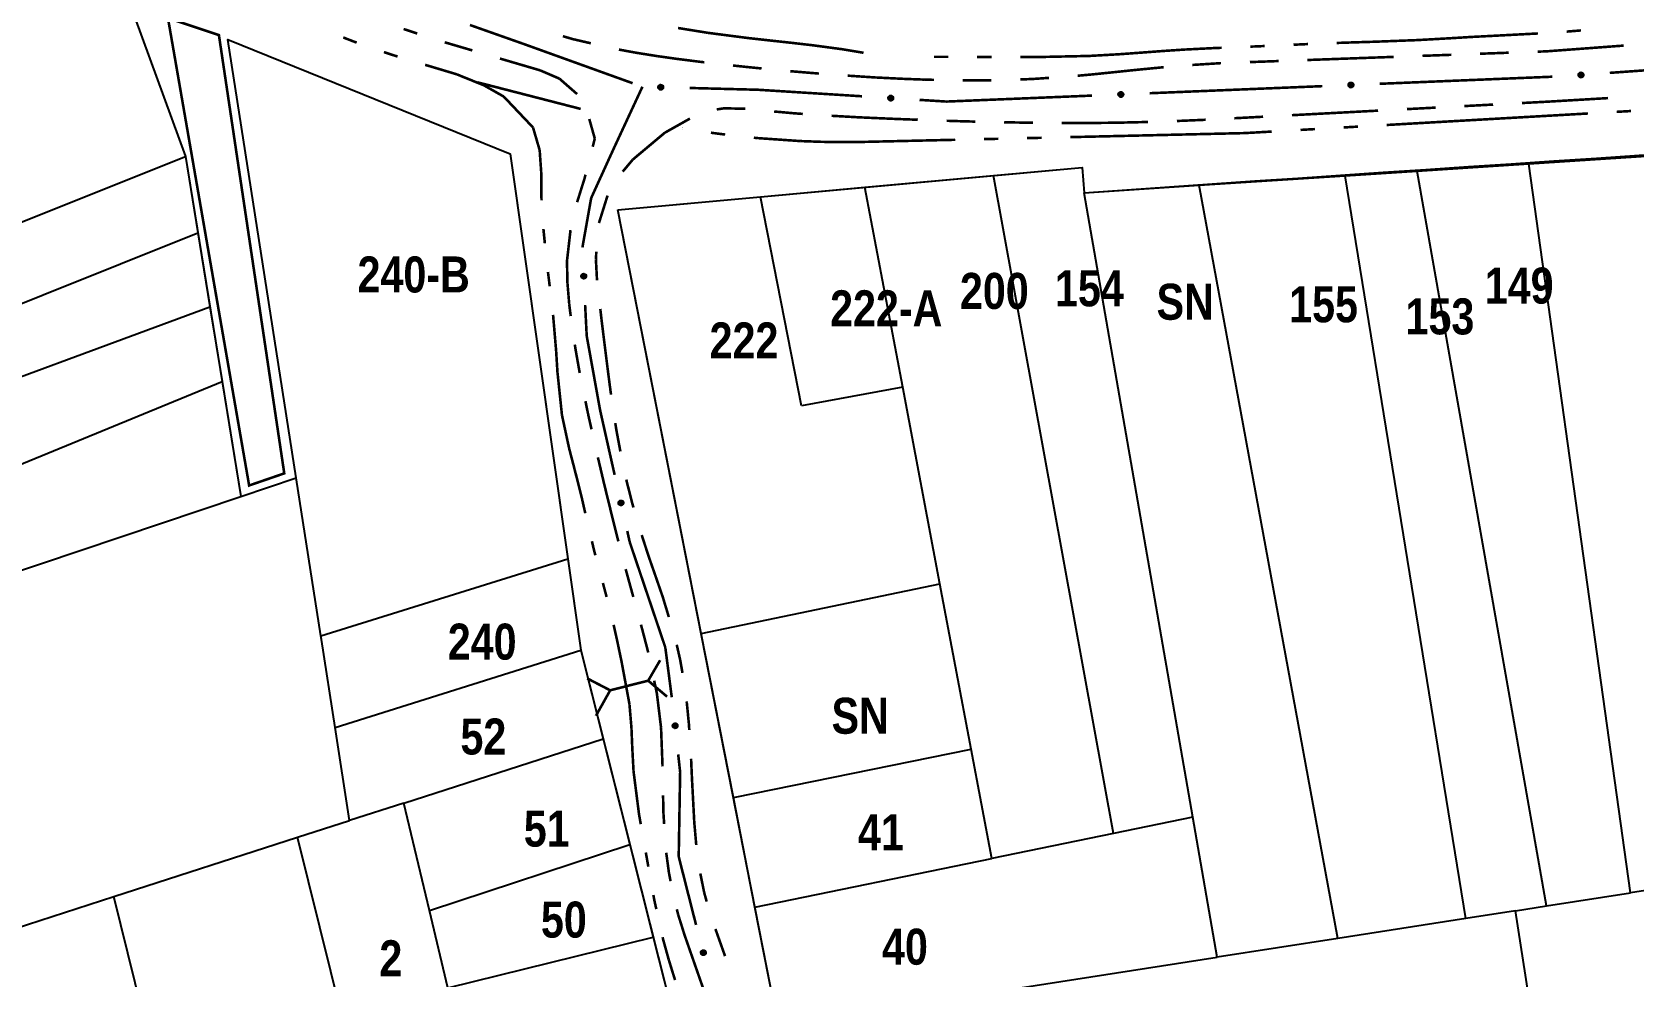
# Model space of a CAD drawing. Extents: x 203591 to 208218, y 4854879 to 4857795.
# Drawn here: x 204731.9 to 204843.2, y 4855623.8 to 4855689.4 of the extents above; entities that cross this region are included whole.
import ezdxf
from ezdxf.enums import TextEntityAlignment as Align

# ---------------------------------------------------------------- set-up
doc = ezdxf.new("R2010")
doc.units = 0
doc.header["$LTSCALE"] = 1.5
doc.header["$MEASUREMENT"] = 0
for name, pattern in [('PHANTOMX2', [5, 2.5, -0.5, 0.5, -0.5, 0.5, -0.5]), ('TRACO_05', [11, 7, -1, 0.5, -1, 0.5, -1]), ('TRACO_25', [8, 3, -1, 1, -1, 1, -1])]:
    doc.linetypes.add(name, pattern=pattern)
for name, color, linetype in [('CD-MALHA-LOTES', 40, 'CONTINUOUS'), ('HD-VALAS-DRENOS', 170, 'CONTINUOUS'), ('RU-QUADRAS', 210, 'CONTINUOUS'), ('SV-EIXO-RUA-N-PAV', 6, 'CONTINUOUS'), ('SV-ESTIVAS', 7, 'CONTINUOUS'), ('SV-RUA-NAO-PAV-S-GUIA-C-GUIA', 7, 'PHANTOMX2'), ('Th_NmrPorta', 7, 'CONTINUOUS')]:
    doc.layers.add(name, color=color, linetype=linetype)
doc.styles.get("Standard").update_dxf_attribs({"font": 'swisscbo.ttf'})

msp = doc.modelspace()

# ---------------------------------------------------------------- linework, layer by layer
at = {"layer": 'CD-MALHA-LOTES', "linetype": 'Continuous', "flags": 128}
for points in [[(204738.62, 4855691.71), (204742.61, 4855680.79)], [(204750.29, 4855658.46), (204745.55, 4855688.92)], [(204745.55, 4855688.92), (204765.16, 4855680.97)], [(204765.16, 4855680.97), (204769.16, 4855652.84)], [(204835.93, 4855680.27), (204851.18, 4855681.27)], [(204698.87, 4855663.29), (204742.61, 4855680.79)], [(204742.61, 4855680.79), (204743.47, 4855675.47)], [(204798.73, 4855679.47), (204804.9, 4855680.03)], [(204804.9, 4855680.03), (204805.04, 4855678.27)], [(204823.17, 4855679.45), (204828.16, 4855679.77)], [(204828.16, 4855679.77), (204835.93, 4855680.27)], [(204837.16, 4855628.72), (204828.16, 4855679.77)], [(204842.98, 4855629.62), (204835.93, 4855680.27)], [(204782.55, 4855677.99), (204789.8, 4855678.65)], [(204789.8, 4855678.65), (204798.73, 4855679.47)], [(204792.43, 4855664.75), (204789.8, 4855678.65)], [(204807.08, 4855633.76), (204798.73, 4855679.47)], [(204805.04, 4855678.27), (204813.02, 4855678.79)], [(204813.02, 4855678.79), (204823.17, 4855679.45)], [(204822.65, 4855626.46), (204813.02, 4855678.79)], [(204831.54, 4855627.84), (204823.17, 4855679.45)], [(204772.64, 4855677.09), (204782.55, 4855677.99)], [(204785.39, 4855663.46), (204782.55, 4855677.99)], [(204812.58, 4855634.89), (204805.04, 4855678.27)], [(204778.43, 4855647.65), (204772.64, 4855677.09)], [(204700.35, 4855658.2), (204743.47, 4855675.47)], [(204743.47, 4855675.47), (204744.3, 4855670.34)], [(204701.43, 4855654.5), (204744.3, 4855670.34)], [(204744.3, 4855670.34), (204745.15, 4855665.15)], [(204703.34, 4855647.97), (204745.15, 4855665.15)], [(204745.15, 4855665.15), (204746.45, 4855657.17)], [(204792.43, 4855664.75), (204785.39, 4855663.46)], [(204795.01, 4855651.1), (204792.43, 4855664.75)], [(204746.45, 4855657.17), (204750.29, 4855658.46)], [(204752.01, 4855647.48), (204750.29, 4855658.46)], [(204704.74, 4855643.15), (204746.45, 4855657.17)], [(204752.01, 4855647.48), (204769.16, 4855652.84)], [(204769.16, 4855652.84), (204770.06, 4855646.48)], [(204778.43, 4855647.65), (204795.01, 4855651.1)], [(204797.18, 4855639.61), (204795.01, 4855651.1)], [(204752.05, 4855647.22), (204752.01, 4855647.48)], [(204780.67, 4855636.25), (204778.43, 4855647.65)], [(204753, 4855641.12), (204752.05, 4855647.22)], [(204753, 4855641.12), (204770.06, 4855646.48)], [(204770.06, 4855646.48), (204771.62, 4855640.34)], [(204754, 4855634.65), (204753, 4855641.12)], [(204757.77, 4855635.87), (204771.62, 4855640.34)], [(204771.62, 4855640.34), (204773.48, 4855632.99)], [(204780.67, 4855636.25), (204797.18, 4855639.61)], [(204798.62, 4855632.02), (204797.18, 4855639.61)], [(204757.77, 4855635.87), (204754, 4855634.65)], [(204759.55, 4855628.41), (204757.77, 4855635.87)], [(204782.17, 4855628.63), (204780.67, 4855636.25)], [(204750.39, 4855633.49), (204754, 4855634.65)], [(204812.58, 4855634.89), (204807.08, 4855633.76)], [(204814.28, 4855625.16), (204812.58, 4855634.89)], [(204737.62, 4855629.37), (204750.39, 4855633.49)], [(204755.01, 4855614.83), (204750.39, 4855633.49)], [(204759.55, 4855628.41), (204773.48, 4855632.99)], [(204773.48, 4855632.99), (204775.1, 4855626.55)], [(204807.08, 4855633.76), (204798.62, 4855632.02)], [(204782.17, 4855628.63), (204798.62, 4855632.02)], [(204857.62, 4855631.9), (204842.98, 4855629.62)], [(204728.18, 4855626.33), (204737.62, 4855629.37)], [(204742.06, 4855611.48), (204737.62, 4855629.37)], [(204783.78, 4855620.42), (204782.17, 4855628.63)], [(204835.01, 4855628.38), (204837.16, 4855628.72)], [(204837.16, 4855628.72), (204842.98, 4855629.62)], [(204760.84, 4855623.03), (204759.55, 4855628.41)], [(204831.54, 4855627.84), (204822.65, 4855626.46)], [(204835.01, 4855628.38), (204831.54, 4855627.84)], [(204836.432646, 4855619.150294), (204835.01, 4855628.38)], [(204760.84, 4855623.03), (204775.1, 4855626.55)], [(204775.1, 4855626.55), (204776.65, 4855620.43)], [(204822.65, 4855626.46), (204814.28, 4855625.16)], [(204783.78, 4855620.42), (204814.28, 4855625.16)]]:
    msp.add_lwpolyline(points, dxfattribs=at)
at = {"layer": 'HD-VALAS-DRENOS', "const_width": 0.18, "flags": 128}
for points in [[(204778.904293, 4855689.374144), (204776.826849, 4855689.709421)], [(204754.2209, 4855688.797427), (204753.56814, 4855689.055431)], [(204754.501429, 4855688.696589), (204754.2209, 4855688.797427)], [(204779.792527, 4855689.258935), (204778.904293, 4855689.374144)], [(204781.717547, 4855689.009246), (204779.792527, 4855689.258935)], [(204781.776043, 4855689.002755), (204781.717547, 4855689.009246)], [(204783.20846, 4855688.843788), (204781.776043, 4855689.002755)], [(204783.763976, 4855688.783395), (204783.20846, 4855688.843788)], [(204784.699845, 4855688.681649), (204783.763976, 4855688.783395)], [(204784.758076, 4855688.674943), (204784.699845, 4855688.681649)], [(204786.19, 4855688.51), (204784.758076, 4855688.674943)], [(204820.441307, 4855688.587652), (204819.578951, 4855688.548352)], [(204820.577941, 4855688.593254), (204820.441307, 4855688.587652)], [(204823.672956, 4855688.70901), (204822.576372, 4855688.672219)], [(204824.575321, 4855688.737004), (204823.672956, 4855688.70901)], [(204825.172338, 4855688.755527), (204824.575321, 4855688.737004)], [(204825.574741, 4855688.770891), (204825.172338, 4855688.755527)], [(204828.17, 4855688.87), (204825.574741, 4855688.770891)], [(204828.572218, 4855688.89253), (204828.17, 4855688.87)], [(204830.384995, 4855688.994079), (204828.572218, 4855688.89253)], [(204830.569034, 4855689.005312), (204830.384995, 4855688.994079)], [(204831.882261, 4855689.085484), (204830.569034, 4855689.005312)], [(204832.565651, 4855689.121297), (204831.882261, 4855689.085484)], [(204834.704267, 4855689.233375), (204832.565651, 4855689.121297)], [(204835.561545, 4855689.278194), (204834.704267, 4855689.233375)], [(204836.560182, 4855689.330406), (204835.561545, 4855689.278194)], [(204839.552405, 4855689.54193), (204838.555751, 4855689.460186)], [(204757.062155, 4855687.815539), (204756.38993, 4855688.038578)], [(204757.341283, 4855687.730689), (204757.062155, 4855687.815539)], [(204786.743617, 4855688.435498), (204786.19, 4855688.51)], [(204788.229575, 4855688.235525), (204786.743617, 4855688.435498)], [(204788.723475, 4855688.153613), (204788.229575, 4855688.235525)], [(204789.71, 4855687.99), (204788.723475, 4855688.153613)], [(204795.602174, 4855687.70562), (204794.602179, 4855687.708872)], [(204798.602164, 4855687.698788), (204797.602165, 4855687.699818)], [(204802.400855, 4855687.70506), (204800.60216, 4855687.699872)], [(204802.602106, 4855687.709413), (204802.400855, 4855687.70506)], [(204805.4, 4855687.77), (204802.602106, 4855687.709413)], [(204805.601126, 4855687.781423), (204805.4, 4855687.77)], [(204807.470958, 4855687.887641), (204805.601126, 4855687.781423)], [(204807.597775, 4855687.896887), (204807.470958, 4855687.887641)], [(204808.967149, 4855687.996746), (204807.597775, 4855687.896887)], [(204809.592375, 4855688.043732), (204808.967149, 4855687.996746)], [(204810.463256, 4855688.109181), (204809.592375, 4855688.043732)], [(204810.589633, 4855688.117692), (204810.463256, 4855688.109181)], [(204811.96, 4855688.21), (204810.589633, 4855688.117692)], [(204812.585732, 4855688.241576), (204811.96, 4855688.21)], [(204813.952249, 4855688.310537), (204812.585732, 4855688.241576)], [(204814.583483, 4855688.335905), (204813.952249, 4855688.310537)], [(204817.444412, 4855688.451077), (204816.581866, 4855688.416328)], [(204817.581024, 4855688.457301), (204817.444412, 4855688.451077)], [(204761.454837, 4855686.492025), (204759.25557, 4855687.151472)], [(204762.107263, 4855686.227551), (204761.454837, 4855686.492025)], [(204763.339072, 4855685.728211), (204762.107263, 4855686.227551)], [(204763.922732, 4855685.397524), (204763.339072, 4855685.728211)], [(204764.712204, 4855684.95023), (204763.922732, 4855685.397524)], [(204764.775915, 4855684.883004), (204764.712204, 4855684.95023)], [(204766.75, 4855682.8), (204764.775915, 4855684.883004)], [(204840.031951, 4855683.772182), (204826.054765, 4855682.973276)], [(204843.027063, 4855683.943376), (204842.028692, 4855683.886311)], [(204766.78657, 4855682.675071), (204766.75, 4855682.8)], [(204767.210927, 4855681.225379), (204766.78657, 4855682.675071)], [(204777.130964, 4855682.73823), (204777.12, 4855682.74)], [(204779.391438, 4855682.397183), (204779.10829, 4855682.438328)], [(204780.099897, 4855682.30939), (204779.391438, 4855682.397183)], [(204782.37384, 4855682.059988), (204782.087634, 4855682.089247)], [(204783.084432, 4855682.010656), (204782.37384, 4855682.059988)], [(204785.310042, 4855681.85614), (204783.084432, 4855682.010656)], [(204796.076225, 4855681.944839), (204790.077827, 4855681.806186)], [(204799.075424, 4855682.014166), (204798.075691, 4855681.991057)], [(204802.074622, 4855682.083492), (204801.074889, 4855682.060383)], [(204816.2, 4855682.41), (204804.074088, 4855682.12971)], [(204817.06943, 4855682.459693), (204816.2, 4855682.41)], [(204818.067801, 4855682.516758), (204817.06943, 4855682.459693)], [(204821.062912, 4855682.687952), (204820.064542, 4855682.630887)], [(204824.058024, 4855682.859146), (204823.059653, 4855682.802081)], [(204767.245265, 4855680.73711), (204767.210927, 4855681.225379)], [(204786.078581, 4855681.828569), (204785.310042, 4855681.85614)], [(204786.809732, 4855681.802336), (204786.078581, 4855681.828569)], [(204787.078089, 4855681.798951), (204786.809732, 4855681.802336)], [(204788.309995, 4855681.783376), (204787.078089, 4855681.798951)], [(204789.077943, 4855681.791882), (204788.309995, 4855681.783376)], [(204789.81, 4855681.8), (204789.077943, 4855681.791882)], [(204790.077827, 4855681.806186), (204789.81, 4855681.8)], [(204767.31824, 4855679.699417), (204767.245265, 4855680.73711)], [(204767.326621, 4855678.739709), (204767.31824, 4855679.699417)], [(204767.333518, 4855677.950002), (204767.326621, 4855678.739709)], [(204767.343237, 4855677.739964), (204767.333518, 4855677.950002)], [(204767.572011, 4855674.749756), (204767.472498, 4855675.744792)], [(204767.910634, 4855671.769133), (204767.787734, 4855672.761552)], [(204768.353783, 4855667.298116), (204768.142647, 4855669.782675)], [(204768.3855, 4855666.792624), (204768.353783, 4855667.298116)], [(204768.447954, 4855665.797262), (204768.3855, 4855666.792624)], [(204768.448233, 4855665.794596), (204768.447954, 4855665.797262)], [(204768.76, 4855662.82), (204768.448233, 4855665.794596)], [(204768.76192, 4855662.811094), (204768.76, 4855662.82)], [(204769.264489, 4855660.479594), (204768.76192, 4855662.811094)], [(204769.420346, 4855659.884724), (204769.264489, 4855660.479594)], [(204769.645392, 4855659.025776), (204769.420346, 4855659.884724)], [(204769.672877, 4855658.917139), (204769.645392, 4855659.025776)], [(204770.123854, 4855657.134634), (204769.672877, 4855658.917139)], [(204770.159309, 4855656.977247), (204770.123854, 4855657.134634)], [(204770.37907, 4855656.001693), (204770.159309, 4855656.977247)], [(204771.020182, 4855653.305677), (204770.840517, 4855654.055681)], [(204771.080403, 4855653.084969), (204771.020182, 4855653.305677)], [(204771.861556, 4855650.188464), (204771.603267, 4855651.154531)], [(204772.582231, 4855647.209101), (204772.349225, 4855648.249229)], [(204772.773829, 4855646.294869), (204772.582231, 4855647.209101)], [(204772.902773, 4855645.679597), (204772.773829, 4855646.294869)], [(204772.970514, 4855645.314466), (204772.902773, 4855645.679597)], [(204773.45, 4855642.73), (204772.970514, 4855645.314466)], [(204773.481072, 4855642.35987), (204773.45, 4855642.73)], [(204773.586052, 4855641.109324), (204773.481072, 4855642.35987)], [(204773.617471, 4855640.364932), (204773.586052, 4855641.109324)], [(204773.649381, 4855639.608883), (204773.617471, 4855640.364932)], [(204773.662627, 4855639.365966), (204773.649381, 4855639.608883)], [(204773.733765, 4855638.061318), (204773.662627, 4855639.365966)], [(204773.821649, 4855637.373496), (204773.733765, 4855638.061318)], [(204774.113715, 4855635.087644), (204773.821649, 4855637.373496)], [(204774.233427, 4855634.402458), (204774.113715, 4855635.087644)], [(204774.650186, 4855632.072747), (204774.584857, 4855632.433585)], [(204774.759299, 4855631.448922), (204774.650186, 4855632.072747)], [(204775.176807, 4855629.117779), (204775.111035, 4855629.480104)], [(204775.314175, 4855628.501141), (204775.176807, 4855629.117779)], [(204775.770065, 4855626.45467), (204775.749053, 4855626.548993)], [(204776.011529, 4855625.584174), (204775.770065, 4855626.45467)], [(204776.171076, 4855625.008992), (204776.011529, 4855625.584174)], [(204776.290124, 4855624.623873), (204776.171076, 4855625.008992)], [(204776.614514, 4855623.574468), (204776.290124, 4855624.623873)]]:
    msp.add_lwpolyline(points, dxfattribs=at)
at = {"layer": 'HD-VALAS-DRENOS', "linetype": 'TRACO_05', "const_width": 0.18, "flags": 128}
msp.add_lwpolyline([(204770.06, 4855684.09), (204762.88, 4855685.94)], dxfattribs=at)
at = {"layer": 'RU-QUADRAS', "color": 6, "linetype": 'Continuous'}
msp.add_lwpolyline([(204695, 4855712.84), (204738.62, 4855691.71), (204742.61, 4855680.79), (204746.45, 4855657.17), (204750.29, 4855658.46), (204745.55, 4855688.92), (204765.16, 4855680.97), (204770.06, 4855646.48), (204776.65, 4855620.43), (204732.51, 4855609.01), (204733.07, 4855606.78), (204777.17, 4855618.36), (204783.67, 4855592.64), (204658.31, 4855566.77)], dxfattribs=at)
msp.add_lwpolyline([(204772.64, 4855677.09), (204804.9, 4855680.03), (204805.04, 4855678.27, -0.0045170327), (204994.94, 4855689.7), (204995.08, 4855687.65), (205015.32, 4855689.41), (205034.01, 4855602.53), (204976.02, 4855590.07), (204946.22, 4855585.08), (204894.71, 4855580.02), (204796.54, 4855578.7), (204783.78, 4855620.42)], format="xyb", close=True, dxfattribs=at)
at = {"layer": 'SV-EIXO-RUA-N-PAV', "const_width": 0.18, "flags": 128}
for points in [[(204762.368233, 4855689.919124), (204765.197282, 4855688.920884)], [(204765.197282, 4855688.920884), (204766.05, 4855688.62)], [(204766.05, 4855688.62), (204773.666609, 4855685.876185)], [(204841.550647, 4855686.593945), (204853.520248, 4855687.447562)], [(204825.569898, 4855685.834761), (204837.559814, 4855686.326612)], [(204774.35, 4855685.63), (204772.665801, 4855682.00185)], [(204777.622499, 4855685.544416), (204781.621132, 4855685.439842)], [(204781.621132, 4855685.439842), (204782.38, 4855685.42)], [(204782.38, 4855685.42), (204789.606707, 4855684.967295)], [(204809.583344, 4855685.178959), (204821.57326, 4855685.67081)], [(204793.598881, 4855684.717212), (204794.596925, 4855684.654691)], [(204794.596925, 4855684.654691), (204795.47, 4855684.6)], [(204795.47, 4855684.6), (204805.586705, 4855685.015008)], [(204772.665801, 4855682.00185), (204772.34, 4855681.3)], [(204772.34, 4855681.3), (204771.00173, 4855678.36444)], [(204770.79, 4855677.9), (204770.181323, 4855674.46392)], [(204771.00173, 4855678.36444), (204770.79, 4855677.9)], [(204770.370377, 4855670.470021), (204770.472219, 4855668.472615)], [(204770.472219, 4855668.472615), (204770.48, 4855668.32)], [(204770.48, 4855668.32), (204771.339768, 4855663.549673)], [(204771.339768, 4855663.549673), (204771.41, 4855663.16)], [(204771.41, 4855663.16), (204772.419129, 4855658.667905)], [(204773.295861, 4855654.76517), (204773.47, 4855653.99)], [(204773.47, 4855653.99), (204775.776579, 4855647.163648)], [(204775.776579, 4855647.163648), (204775.94, 4855646.68)], [(204775.94, 4855646.68), (204776.387647, 4855643.219343)], [(204776.835403, 4855639.244573), (204776.944658, 4855638.250559)], [(204776.97, 4855638.02), (204776.871751, 4855632.252784)], [(204776.944658, 4855638.250559), (204776.97, 4855638.02)], [(204776.871751, 4855632.252784), (204776.87, 4855632.15)], [(204776.87, 4855632.15), (204778.07492, 4855627.403344)]]:
    msp.add_lwpolyline(points, dxfattribs=at)
at = {"layer": 'SV-EIXO-RUA-N-PAV', "flags": 128}
for points in [[(204839.404567, 4855686.551256), (204839.436075, 4855686.588662), (204839.470805, 4855686.614368), (204839.505942, 4855686.627471), (204839.54001, 4855686.630953), (204839.575266, 4855686.63059), (204839.610729, 4855686.622382), (204839.648072, 4855686.604553), (204839.685817, 4855686.573209), (204839.709812, 4855686.535901), (204839.724501, 4855686.50214), (204839.730177, 4855686.466825), (204839.729251, 4855686.432582), (204839.719507, 4855686.396026), (204839.701069, 4855686.358359), (204839.668633, 4855686.321168), (204839.634412, 4855686.2962), (204839.600093, 4855686.284419), (204839.564553, 4855686.278937), (204839.528565, 4855686.279739), (204839.493799, 4855686.287997), (204839.455908, 4855686.306629), (204839.419624, 4855686.33913), (204839.394332, 4855686.372977), (204839.382073, 4855686.407121), (204839.377463, 4855686.442232), (204839.377397, 4855686.477597), (204839.384164, 4855686.51359), (204839.404567, 4855686.551256)], [(204775.482429, 4855685.710502), (204775.517424, 4855685.744669), (204775.554487, 4855685.766878), (204775.590731, 4855685.776504), (204775.624977, 4855685.776658), (204775.66003, 4855685.772871), (204775.694528, 4855685.761255), (204775.729962, 4855685.739881), (204775.764482, 4855685.705017), (204775.784737, 4855685.665554), (204775.796075, 4855685.630525), (204775.798293, 4855685.594825), (204775.794043, 4855685.560835), (204775.780792, 4855685.525399), (204775.758781, 4855685.489702), (204775.722883, 4855685.455839), (204775.686398, 4855685.434316), (204775.651097, 4855685.425926), (204775.615192, 4855685.423924), (204775.579452, 4855685.428219), (204775.545654, 4855685.439817), (204775.509753, 4855685.462043), (204775.476799, 4855685.497917), (204775.454917, 4855685.534061), (204775.446033, 4855685.569236), (204775.444858, 4855685.604628), (204775.44823, 4855685.639832), (204775.458463, 4855685.674997), (204775.482429, 4855685.710502)], [(204823.423507, 4855685.856884), (204823.456131, 4855685.893322), (204823.491621, 4855685.917968), (204823.527137, 4855685.930003), (204823.561295, 4855685.932456), (204823.596524, 4855685.931028), (204823.631723, 4855685.921753), (204823.668511, 4855685.902805), (204823.705293, 4855685.870335), (204823.72815, 4855685.83232), (204823.741813, 4855685.798132), (204823.74642, 4855685.762661), (204823.744461, 4855685.728462), (204823.733617, 4855685.692217), (204823.714051, 4855685.655124), (204823.680506, 4855685.618928), (204823.645548, 4855685.595005), (204823.610889, 4855685.584266), (204823.575199, 4855685.579859), (204823.539252, 4855685.581747), (204823.504751, 4855685.591051), (204823.46744, 4855685.610818), (204823.432154, 4855685.6444), (204823.407895, 4855685.678995), (204823.396672, 4855685.713494), (204823.393125, 4855685.748728), (204823.394127, 4855685.784079), (204823.401977, 4855685.819851), (204823.423507, 4855685.856884)], [(204791.466277, 4855684.961101), (204791.502493, 4855684.993971), (204791.54034, 4855685.014816), (204791.576911, 4855685.023116), (204791.611139, 4855685.022024), (204791.646031, 4855685.016962), (204791.680083, 4855685.004098), (204791.714715, 4855684.981449), (204791.747943, 4855684.945351), (204791.766748, 4855684.905176), (204791.776804, 4855684.869758), (204791.77772, 4855684.834001), (204791.772235, 4855684.800188), (204791.757703, 4855684.765258), (204791.734407, 4855684.730386), (204791.6973, 4855684.697853), (204791.660056, 4855684.677672), (204791.624472, 4855684.670573), (204791.588519, 4855684.669879), (204791.552959, 4855684.675473), (204791.519605, 4855684.688294), (204791.484537, 4855684.711812), (204791.452911, 4855684.748862), (204791.432359, 4855684.785779), (204791.424762, 4855684.821253), (204791.424877, 4855684.856665), (204791.429527, 4855684.891723), (204791.441034, 4855684.926492), (204791.466277, 4855684.961101)], [(204807.436953, 4855685.201083), (204807.469577, 4855685.23752), (204807.505066, 4855685.262166), (204807.540583, 4855685.274202), (204807.574741, 4855685.276654), (204807.609969, 4855685.275226), (204807.645169, 4855685.265951), (204807.681956, 4855685.247003), (204807.718738, 4855685.214534), (204807.741595, 4855685.176518), (204807.755258, 4855685.14233), (204807.759866, 4855685.106859), (204807.757906, 4855685.07266), (204807.747063, 4855685.036415), (204807.727496, 4855684.999322), (204807.693952, 4855684.963126), (204807.658993, 4855684.939203), (204807.624334, 4855684.928464), (204807.588645, 4855684.924057), (204807.552697, 4855684.925945), (204807.518197, 4855684.935249), (204807.480885, 4855684.955016), (204807.445599, 4855684.988598), (204807.421341, 4855685.023193), (204807.410117, 4855685.057692), (204807.40657, 4855685.092926), (204807.407572, 4855685.128277), (204807.415422, 4855685.164049), (204807.436953, 4855685.201083)], [(204770.371157, 4855672.616525), (204770.407918, 4855672.584265), (204770.432915, 4855672.549023), (204770.445303, 4855672.513628), (204770.448095, 4855672.479495), (204770.447018, 4855672.444255), (204770.438093, 4855672.408965), (204770.419512, 4855672.37199), (204770.38741, 4855672.334888), (204770.349624, 4855672.311653), (204770.315572, 4855672.297651), (204770.280149, 4855672.292691), (204770.245932, 4855672.294311), (204770.209581, 4855672.304793), (204770.172295, 4855672.32399), (204770.135768, 4855672.357173), (204770.111499, 4855672.391892), (204770.100415, 4855672.426442), (204770.095654, 4855672.462086), (204770.097185, 4855672.498051), (204770.106145, 4855672.532642), (204770.12554, 4855672.570148), (204770.15877, 4855672.605767), (204770.193121, 4855672.630368), (204770.227507, 4855672.641934), (204770.262704, 4855672.645831), (204770.298063, 4855672.645181), (204770.333911, 4855672.637686), (204770.371157, 4855672.616525)], [(204772.933407, 4855656.880852), (204772.975096, 4855656.855278), (204773.005696, 4855656.824773), (204773.023895, 4855656.791985), (204773.032423, 4855656.758817), (204773.037324, 4855656.723902), (204773.0345, 4855656.687611), (204773.022443, 4855656.648026), (204772.997082, 4855656.606026), (204772.963773, 4855656.576733), (204772.932582, 4855656.557171), (204772.898509, 4855656.546288), (204772.864512, 4855656.542094), (204772.826911, 4855656.546274), (204772.786915, 4855656.558884), (204772.745299, 4855656.585408), (204772.715505, 4855656.61552), (204772.698734, 4855656.647696), (204772.68801, 4855656.68202), (204772.683433, 4855656.717725), (204772.686411, 4855656.753334), (204772.69918, 4855656.793581), (204772.725903, 4855656.834309), (204772.755596, 4855656.864368), (204772.787529, 4855656.881586), (204772.821559, 4855656.891383), (204772.856518, 4855656.896725), (204772.893117, 4855656.895405), (204772.933407, 4855656.880852)], [(204776.710615, 4855641.387447), (204776.749199, 4855641.357393), (204776.776215, 4855641.323673), (204776.790653, 4855641.289063), (204776.795436, 4855641.255153), (204776.796423, 4855641.219909), (204776.789578, 4855641.184157), (204776.773191, 4855641.14616), (204776.743314, 4855641.107242), (204776.706952, 4855641.081838), (204776.673779, 4855641.065868), (204776.638706, 4855641.058844), (204776.604453, 4855641.058459), (204776.567551, 4855641.066797), (204776.529206, 4855641.083779), (204776.4908, 4855641.114769), (204776.464542, 4855641.148009), (204776.451456, 4855641.181852), (204776.444618, 4855641.217156), (204776.444042, 4855641.253149), (204776.450963, 4855641.288205), (204776.468131, 4855641.326781), (204776.49922, 4855641.364282), (204776.532074, 4855641.390851), (204776.565724, 4855641.404409), (204776.600633, 4855641.410358), (204776.63597, 4855641.411777), (204776.672195, 4855641.406393), (204776.710615, 4855641.387447)], [(204778.639569, 4855625.64196), (204778.683983, 4855625.621481), (204778.717968, 4855625.594798), (204778.739907, 4855625.564386), (204778.752287, 4855625.532455), (204778.761273, 4855625.498363), (204778.762749, 4855625.461991), (204778.755445, 4855625.42126), (204778.735215, 4855625.376562), (204778.705593, 4855625.343545), (204778.676927, 4855625.32044), (204778.644375, 4855625.305615), (204778.61111, 4855625.29744), (204778.573279, 4855625.297156), (204778.532074, 4855625.304961), (204778.487621, 4855625.326391), (204778.454483, 4855625.352778), (204778.434034, 4855625.382753), (204778.419337, 4855625.415572), (204778.41058, 4855625.450488), (204778.409337, 4855625.486199), (204778.41727, 4855625.527672), (204778.439002, 4855625.571267), (204778.464943, 4855625.604619), (204778.494622, 4855625.625483), (204778.527259, 4855625.639225), (204778.561344, 4855625.648653), (204778.597844, 4855625.651659), (204778.639569, 4855625.64196)]]:
    msp.add_lwpolyline(points, close=True, dxfattribs=at)
for points in [[(204839.377397, 4855686.477597), (204839.709812, 4855686.535901)], [(204839.377463, 4855686.442232), (204839.724501, 4855686.50214)], [(204839.38113, 4855686.461277), (204839.712068, 4855686.520445)], [(204839.382073, 4855686.407121), (204839.730177, 4855686.466825)], [(204839.38239, 4855686.424431), (204839.725771, 4855686.481751)], [(204839.384164, 4855686.51359), (204839.685817, 4855686.573209)], [(204839.385509, 4855686.495789), (204839.693211, 4855686.554668)], [(204839.391719, 4855686.389529), (204839.72674, 4855686.448988)], [(204839.394332, 4855686.372977), (204839.729251, 4855686.432582)], [(204839.395332, 4855686.530689), (204839.663563, 4855686.586754)], [(204839.404567, 4855686.551256), (204839.648072, 4855686.604553)], [(204839.409214, 4855686.355209), (204839.719736, 4855686.412921)], [(204839.422558, 4855686.570934), (204839.622054, 4855686.612521)], [(204839.436075, 4855686.588662), (204839.610729, 4855686.622382)], [(204839.45581, 4855686.603401), (204839.584238, 4855686.624872)], [(204839.470805, 4855686.614368), (204839.575266, 4855686.63059)], [(204775.444858, 4855685.604628), (204775.796075, 4855685.630525)], [(204775.446033, 4855685.569236), (204775.798293, 4855685.594825)], [(204775.448031, 4855685.586433), (204775.795358, 4855685.610109)], [(204775.44823, 4855685.639832), (204775.784737, 4855685.665554)], [(204775.450359, 4855685.623227), (204775.78548, 4855685.649952)], [(204775.453924, 4855685.550789), (204775.793138, 4855685.577407)], [(204775.454917, 4855685.534061), (204775.794043, 4855685.560835)], [(204775.458071, 4855685.65715), (204775.770039, 4855685.685846)], [(204775.458463, 4855685.674997), (204775.764482, 4855685.705017)], [(204775.468001, 4855685.514931), (204775.782662, 4855685.542192)], [(204775.471239, 4855685.69093), (204775.74365, 4855685.72066)], [(204775.476799, 4855685.497917), (204775.780792, 4855685.525399)], [(204775.482429, 4855685.710502), (204775.729962, 4855685.739881)], [(204775.497154, 4855685.481409), (204775.76673, 4855685.507119)], [(204775.502247, 4855685.728339), (204775.704841, 4855685.75034)], [(204775.509753, 4855685.462043), (204775.758781, 4855685.489702)], [(204775.517424, 4855685.744669), (204775.694528, 4855685.761255)], [(204775.53327, 4855685.453165), (204775.733065, 4855685.472509)], [(204775.538498, 4855685.75742), (204775.668404, 4855685.766308)], [(204775.545654, 4855685.439817), (204775.722883, 4855685.455839)], [(204775.554487, 4855685.766878), (204775.66003, 4855685.772871)], [(204775.566908, 4855685.43454), (204775.698214, 4855685.444756)], [(204775.579452, 4855685.428219), (204775.686398, 4855685.434316)], [(204823.393125, 4855685.748728), (204823.741813, 4855685.798132)], [(204823.394127, 4855685.784079), (204823.72815, 4855685.83232)], [(204823.396672, 4855685.713494), (204823.74642, 4855685.762661)], [(204823.397365, 4855685.767654), (204823.729938, 4855685.816804)], [(204823.397512, 4855685.730786), (204823.742467, 4855685.777713)], [(204823.401977, 4855685.819851), (204823.705293, 4855685.870335)], [(204823.402784, 4855685.802018), (204823.712123, 4855685.85158)], [(204823.405783, 4855685.695618), (204823.742446, 4855685.744936)], [(204823.407895, 4855685.678995), (204823.744461, 4855685.728462)], [(204823.413656, 4855685.836605), (204823.683457, 4855685.884546)], [(204823.422234, 4855685.660786), (204823.734356, 4855685.709097)], [(204823.423507, 4855685.856884), (204823.668511, 4855685.902805)], [(204823.432154, 4855685.6444), (204823.733617, 4855685.692217)], [(204823.442084, 4855685.87601), (204823.642745, 4855685.911555)], [(204823.45357, 4855685.629295), (204823.720813, 4855685.673034)], [(204823.456131, 4855685.893322), (204823.631723, 4855685.921753)], [(204823.46744, 4855685.610818), (204823.714051, 4855685.655124)], [(204823.476301, 4855685.907459), (204823.605319, 4855685.925042)], [(204823.4915, 4855685.603538), (204823.689546, 4855685.636244)], [(204823.491621, 4855685.917968), (204823.596524, 4855685.931028)], [(204823.504751, 4855685.591051), (204823.680506, 4855685.618928)], [(204823.526312, 4855685.587212), (204823.656636, 4855685.606215)], [(204823.539252, 4855685.581747), (204823.645548, 4855685.595005)], [(204839.419624, 4855686.33913), (204839.719507, 4855686.396026)], [(204839.441487, 4855686.324678), (204839.707288, 4855686.376466)], [(204839.455908, 4855686.306629), (204839.701069, 4855686.358359)], [(204839.480177, 4855686.300078), (204839.677146, 4855686.338749)], [(204839.493799, 4855686.287997), (204839.668633, 4855686.321168)], [(204839.515466, 4855686.284811), (204839.645158, 4855686.30774)], [(204839.528565, 4855686.279739), (204839.634412, 4855686.2962)], [(204791.424762, 4855684.821253), (204791.77772, 4855684.834001)], [(204791.424877, 4855684.856665), (204791.776804, 4855684.869758)], [(204791.427385, 4855684.838366), (204791.775343, 4855684.849382)], [(204791.429527, 4855684.891723), (204791.766748, 4855684.905176)], [(204791.43105, 4855684.875051), (204791.766923, 4855684.889558)], [(204791.431976, 4855684.802532), (204791.771934, 4855684.816783)], [(204791.432359, 4855684.785779), (204791.772235, 4855684.800188)], [(204791.439993, 4855684.908671), (204791.752798, 4855684.92599)], [(204791.441034, 4855684.926492), (204791.747943, 4855684.945351)], [(204791.444739, 4855684.766185), (204791.760183, 4855684.781972)], [(204791.452911, 4855684.748862), (204791.757703, 4855684.765258)], [(204791.454382, 4855684.941949), (204791.727694, 4855684.961742)], [(204791.466277, 4855684.961101), (204791.714715, 4855684.981449)], [(204791.472652, 4855684.731624), (204791.742985, 4855684.747502)], [(204791.484537, 4855684.711812), (204791.734407, 4855684.730386)], [(204791.486731, 4855684.978204), (204791.689992, 4855684.992815)], [(204791.502493, 4855684.993971), (204791.680083, 4855685.004098)], [(204791.507716, 4855684.702083), (204791.708082, 4855684.714141)], [(204791.519605, 4855684.688294), (204791.6973, 4855684.697853)], [(204791.524016, 4855685.005947), (204791.65416, 4855685.010099)], [(204791.54034, 4855685.014816), (204791.646031, 4855685.016962)], [(204791.540653, 4855684.682246), (204791.672244, 4855684.687675)], [(204791.552959, 4855684.675473), (204791.660056, 4855684.677672)], [(204807.40657, 4855685.092926), (204807.755258, 4855685.14233)], [(204807.407572, 4855685.128277), (204807.741595, 4855685.176518)], [(204807.410117, 4855685.057692), (204807.759866, 4855685.106859)], [(204807.41081, 4855685.111852), (204807.743383, 4855685.161002)], [(204807.410957, 4855685.074985), (204807.755912, 4855685.121911)], [(204807.415422, 4855685.164049), (204807.718738, 4855685.214534)], [(204807.416229, 4855685.146216), (204807.725569, 4855685.195779)], [(204807.419228, 4855685.039816), (204807.755891, 4855685.089134)], [(204807.421341, 4855685.023193), (204807.757906, 4855685.07266)], [(204807.427101, 4855685.180803), (204807.696903, 4855685.228744)], [(204807.435679, 4855685.004984), (204807.747802, 4855685.053295)], [(204807.436953, 4855685.201083), (204807.681956, 4855685.247003)], [(204807.445599, 4855684.988598), (204807.747063, 4855685.036415)], [(204807.45553, 4855685.220208), (204807.656191, 4855685.255753)], [(204807.467016, 4855684.973493), (204807.734259, 4855685.017232)], [(204807.469577, 4855685.23752), (204807.645169, 4855685.265951)], [(204807.480885, 4855684.955016), (204807.727496, 4855684.999322)], [(204807.489747, 4855685.251657), (204807.618764, 4855685.26924)], [(204807.504946, 4855684.947736), (204807.702992, 4855684.980442)], [(204807.505066, 4855685.262166), (204807.609969, 4855685.275226)], [(204807.518197, 4855684.935249), (204807.693952, 4855684.963126)], [(204807.539757, 4855684.93141), (204807.670082, 4855684.950413)], [(204807.552697, 4855684.925945), (204807.658993, 4855684.939203)], [(204770.097185, 4855672.498051), (204770.111499, 4855672.391892)], [(204770.10252, 4855672.511045), (204770.122818, 4855672.380915)], [(204770.106145, 4855672.532642), (204770.135768, 4855672.357173)], [(204770.118499, 4855672.546017), (204770.153173, 4855672.348305)], [(204770.12554, 4855672.570148), (204770.172295, 4855672.32399)], [(204770.143878, 4855672.584201), (204770.190272, 4855672.317406)], [(204770.15877, 4855672.605767), (204770.209581, 4855672.304793)], [(204770.175056, 4855672.615849), (204770.226468, 4855672.304222)], [(204770.193121, 4855672.630368), (204770.245932, 4855672.294311)], [(204770.209723, 4855672.632645), (204770.262386, 4855672.296489)], [(204770.227507, 4855672.641934), (204770.280149, 4855672.292691)], [(204770.244807, 4855672.641266), (204770.295162, 4855672.296794)], [(204770.262704, 4855672.645831), (204770.315572, 4855672.297651)], [(204770.281671, 4855672.641779), (204770.334126, 4855672.309711)], [(204770.298063, 4855672.645181), (204770.349624, 4855672.311653)], [(204770.316087, 4855672.636702), (204770.368723, 4855672.327871)], [(204770.333911, 4855672.637686), (204770.38741, 4855672.334888)], [(204770.350781, 4855672.626175), (204770.401402, 4855672.356863)], [(204770.371157, 4855672.616525), (204770.419512, 4855672.37199)], [(204770.390467, 4855672.59814), (204770.428005, 4855672.397842)], [(204770.407918, 4855672.584265), (204770.438093, 4855672.408965)], [(204770.422254, 4855672.564237), (204770.44112, 4855672.435401)], [(204770.432915, 4855672.549023), (204770.447018, 4855672.444255)], [(204772.683433, 4855656.717725), (204772.715505, 4855656.61552)], [(204772.686411, 4855656.753334), (204772.745299, 4855656.585408)], [(204772.686493, 4855656.731434), (204772.728518, 4855656.606616)], [(204772.696324, 4855656.768606), (204772.763953, 4855656.579614)], [(204772.69918, 4855656.793581), (204772.786915, 4855656.558884)], [(204772.714875, 4855656.810534), (204772.805746, 4855656.555437)], [(204772.725903, 4855656.834309), (204772.826911, 4855656.546274)], [(204772.740248, 4855656.847001), (204772.843651, 4855656.548569)], [(204772.755596, 4855656.864368), (204772.864512, 4855656.542094)], [(204772.771573, 4855656.869422), (204772.88036, 4855656.547025)], [(204772.787529, 4855656.881586), (204772.898509, 4855656.546288)], [(204772.804692, 4855656.883855), (204772.912611, 4855656.552872)], [(204772.821559, 4855656.891383), (204772.932582, 4855656.557171)], [(204772.840938, 4855656.890599), (204772.948827, 4855656.572196)], [(204772.856518, 4855656.896725), (204772.963773, 4855656.576733)], [(204772.875717, 4855656.891419), (204772.979853, 4855656.595948)], [(204772.893117, 4855656.895405), (204772.997082, 4855656.606026)], [(204772.911692, 4855656.886914), (204773.007155, 4855656.630052)], [(204772.933407, 4855656.880852), (204773.022443, 4855656.648026)], [(204772.955549, 4855656.865999), (204773.02644, 4855656.674942)], [(204772.975096, 4855656.855278), (204773.0345, 4855656.687611)], [(204772.992615, 4855656.837964), (204773.033009, 4855656.714178)], [(204773.005696, 4855656.824773), (204773.037324, 4855656.723902)], [(204776.444042, 4855641.253149), (204776.464542, 4855641.148009)], [(204776.448608, 4855641.266432), (204776.476484, 4855641.137713)], [(204776.450963, 4855641.288205), (204776.4908, 4855641.114769)], [(204776.462514, 4855641.302279), (204776.508694, 4855641.106935)], [(204776.468131, 4855641.326781), (204776.529206, 4855641.083779)], [(204776.485616, 4855641.341882), (204776.547537, 4855641.078258)], [(204776.49922, 4855641.364282), (204776.567551, 4855641.066797)], [(204776.514888, 4855641.3753), (204776.584442, 4855641.067215)], [(204776.532074, 4855641.390851), (204776.604453, 4855641.058459)], [(204776.548514, 4855641.394096), (204776.620751, 4855641.061596)], [(204776.565724, 4855641.404409), (204776.638706, 4855641.058844)], [(204776.583033, 4855641.404754), (204776.653453, 4855641.063818)], [(204776.600633, 4855641.410358), (204776.673779, 4855641.065868)], [(204776.619804, 4855641.407423), (204776.691594, 4855641.078992)], [(204776.63597, 4855641.411777), (204776.706952, 4855641.081838)], [(204776.654458, 4855641.404368), (204776.725071, 4855641.099145)], [(204776.672195, 4855641.406393), (204776.743314, 4855641.107242)], [(204776.689709, 4855641.395888), (204776.755998, 4855641.129999)], [(204776.710615, 4855641.387447), (204776.773191, 4855641.14616)], [(204776.730967, 4855641.370222), (204776.780158, 4855641.172464)], [(204776.749199, 4855641.357393), (204776.789578, 4855641.184157)], [(204776.764683, 4855641.338237), (204776.791053, 4855641.210725)], [(204776.776215, 4855641.323673), (204776.796423, 4855641.219909)], [(204778.409337, 4855625.486199), (204778.487621, 4855625.326391)], [(204778.41058, 4855625.450488), (204778.454483, 4855625.352778)], [(204778.412002, 4855625.464462), (204778.468455, 4855625.345472)], [(204778.41727, 4855625.527672), (204778.532074, 4855625.304961)], [(204778.417379, 4855625.502534), (204778.506828, 4855625.322837)], [(204778.430856, 4855625.546357), (204778.551181, 4855625.303759)], [(204778.439002, 4855625.571267), (204778.573279, 4855625.297156)], [(204778.45175, 4855625.585563), (204778.589631, 4855625.301409)], [(204778.464943, 4855625.604619), (204778.61111, 4855625.29744)], [(204778.480212, 4855625.611522), (204778.626265, 4855625.304207)], [(204778.494622, 4855625.625483), (204778.644375, 4855625.305615)], [(204778.511398, 4855625.62976), (204778.657602, 4855625.313816)], [(204778.527259, 4855625.639225), (204778.676927, 4855625.32044)], [(204778.546595, 4855625.640732), (204778.691286, 4855625.337277)], [(204778.561344, 4855625.648653), (204778.705593, 4855625.343545)], [(204778.581035, 4855625.645649), (204778.719294, 4855625.364523)], [(204778.597844, 4855625.651659), (204778.735215, 4855625.376562)], [(204778.61729, 4855625.645418), (204778.742383, 4855625.401609)], [(204778.639569, 4855625.64196), (204778.755445, 4855625.42126)], [(204778.663308, 4855625.629822), (204778.756239, 4855625.44846)], [(204778.683983, 4855625.621481), (204778.762749, 4855625.461991)], [(204778.703422, 4855625.606354), (204778.758135, 4855625.488197)], [(204778.717968, 4855625.594798), (204778.761273, 4855625.498363)]]:
    msp.add_lwpolyline(points, dxfattribs=at)
at = {"layer": 'SV-ESTIVAS', "linetype": 'Continuous', "const_width": 0.18, "flags": 128}
for points in [[(204770.51, 4855644.53), (204772.11, 4855643.7), (204774.75, 4855644.37), (204775.58, 4855645.79)], [(204776.06, 4855643.26), (204774.75, 4855644.37)], [(204771.12, 4855641.93), (204772.11, 4855643.7)]]:
    msp.add_lwpolyline(points, dxfattribs=at)
at = {"layer": 'SV-RUA-NAO-PAV-S-GUIA-C-GUIA', "linetype": 'TRACO_25', "const_width": 0.18, "flags": 128}
msp.add_lwpolyline([(204741.39, 4855690.4), (204744.93, 4855689.22), (204749.47, 4855658.77), (204747.03, 4855657.93)], close=True, dxfattribs=at)
at = {"layer": 'SV-RUA-NAO-PAV-S-GUIA-C-GUIA', "const_width": 0.18, "flags": 128}
for points in [[(204758.708152, 4855689.325491), (204757.759062, 4855689.640496)], [(204762.532173, 4855688.153894), (204760.613358, 4855688.717942)], [(204769.503217, 4855688.941364), (204768.826977, 4855689.141255)], [(204769.790465, 4855688.874907), (204769.503217, 4855688.941364)], [(204770.76473, 4855688.649501), (204769.790465, 4855688.874907)], [(204767.24, 4855686.77), (204764.450988, 4855687.589847)], [(204773.896865, 4855687.994301), (204772.716011, 4855688.211935)], [(204774.686118, 4855687.868229), (204773.896865, 4855687.994301)], [(204775.380981, 4855687.757233), (204774.686118, 4855687.868229)], [(204775.674444, 4855687.716132), (204775.380981, 4855687.757233)], [(204776.871068, 4855687.548535), (204775.674444, 4855687.716132)], [(204777.65664, 4855687.45025), (204776.871068, 4855687.548535)], [(204778.364837, 4855687.361645), (204777.65664, 4855687.45025)], [(204826.539458, 4855687.704652), (204820.543404, 4855687.487095)], [(204830.536828, 4855687.849689), (204828.538143, 4855687.777171)], [(204834.534198, 4855687.994727), (204832.535513, 4855687.922208)], [(204837.16, 4855688.09), (204836.532882, 4855688.067246)], [(204837.531442, 4855688.117653), (204837.16, 4855688.09)], [(204842.517642, 4855688.488884), (204837.531442, 4855688.117653)], [(204767.325444, 4855686.733319), (204767.24, 4855686.77)], [(204768.58255, 4855686.193641), (204767.325444, 4855686.733319)], [(204778.649265, 4855687.329115), (204778.364837, 4855687.361645)], [(204781.534324, 4855687.00945), (204780.636762, 4855687.105916)], [(204781.631099, 4855686.999668), (204781.534324, 4855687.00945)], [(204782.626029, 4855686.899095), (204781.631099, 4855686.999668)], [(204786.610277, 4855686.545494), (204784.617054, 4855686.709995)], [(204790.502273, 4855686.276125), (204788.604893, 4855686.399838)], [(204805.594788, 4855686.486094), (204804.587274, 4855686.393185)], [(204806.577888, 4855686.586474), (204805.594788, 4855686.486094)], [(204807.087812, 4855686.63854), (204806.577888, 4855686.586474)], [(204807.572559, 4855686.689558), (204807.087812, 4855686.63854)], [(204808.580401, 4855686.795631), (204807.572559, 4855686.689558)], [(204809.562436, 4855686.890337), (204808.580401, 4855686.795631)], [(204810.557818, 4855686.986332), (204809.562436, 4855686.890337)], [(204814.547365, 4855687.269213), (204812.551231, 4855687.144934)], [(204818.544719, 4855687.414576), (204816.546034, 4855687.342057)], [(204769.05847, 4855685.777879), (204768.58255, 4855686.193641)], [(204769.81157, 4855685.119973), (204769.05847, 4855685.777879)], [(204790.600745, 4855686.271279), (204790.502273, 4855686.276125)], [(204792.46979, 4855686.179271), (204790.600745, 4855686.271279)], [(204792.598394, 4855686.174538), (204792.46979, 4855686.179271)], [(204793.969545, 4855686.124052), (204792.598394, 4855686.174538)], [(204794.597276, 4855686.108653), (204793.969545, 4855686.124052)], [(204796.971545, 4855686.071123), (204796.596949, 4855686.075145)], [(204797.596921, 4855686.07399), (204796.971545, 4855686.071123)], [(204798.472683, 4855686.078035), (204797.596921, 4855686.07399)], [(204798.596883, 4855686.0807), (204798.472683, 4855686.078035)], [(204801.472464, 4855686.170163), (204800.596068, 4855686.135157)], [(204801.595088, 4855686.178474), (204801.472464, 4855686.170163)], [(204802.592799, 4855686.246103), (204801.595088, 4855686.178474)], [(204780.021841, 4855684.132883), (204779.514356, 4855684.052418)], [(204780.507883, 4855684.121473), (204780.021841, 4855684.132883)], [(204781.507607, 4855684.097996), (204780.507883, 4855684.121473)], [(204829.451657, 4855684.18101), (204827.454445, 4855684.075452)], [(204833.446082, 4855684.392125), (204831.448869, 4855684.286567)], [(204837.19, 4855684.59), (204835.443294, 4855684.497682)], [(204837.44042, 4855684.604785), (204837.19, 4855684.59)], [(204841.433465, 4855684.840571), (204837.44042, 4855684.604785)], [(204771.041303, 4855682.030281), (204770.658107, 4855683.386873)], [(204777.650835, 4855683.417901), (204775.907746, 4855682.437269)], [(204784.882542, 4855683.786042), (204783.498638, 4855683.909695)], [(204785.491465, 4855683.741049), (204784.882542, 4855683.786042)], [(204789.356605, 4855683.507211), (204787.487273, 4855683.612789)], [(204789.484171, 4855683.501599), (204789.356605, 4855683.507211)], [(204791.865847, 4855683.396785), (204789.484171, 4855683.501599)], [(204792.481434, 4855683.373743), (204791.865847, 4855683.396785)], [(204793.480734, 4855683.336333), (204792.481434, 4855683.373743)], [(204796.354686, 4855683.237583), (204795.479461, 4855683.265193)], [(204796.47898, 4855683.234215), (204796.354686, 4855683.237583)], [(204797.478613, 4855683.207097), (204796.47898, 4855683.234215)], [(204800.865957, 4855683.137423), (204799.478081, 4855683.161238)], [(204801.477842, 4855683.13092), (204800.865957, 4855683.137423)], [(204804.3553, 4855683.111019), (204803.477761, 4855683.114111)], [(204804.477755, 4855683.111402), (204804.3553, 4855683.111019)], [(204805.856309, 4855683.116049), (204804.477755, 4855683.111402)], [(204806.47771, 4855683.1228), (204805.856309, 4855683.116049)], [(204807.356278, 4855683.132357), (204806.47771, 4855683.1228)], [(204807.477625, 4855683.135201), (204807.356278, 4855683.132357)], [(204809.477074, 4855683.182144), (204807.477625, 4855683.135201)], [(204813.35, 4855683.33), (204811.47582, 4855683.250385)], [(204813.473957, 4855683.33655), (204813.35, 4855683.33)], [(204817.468382, 4855683.547665), (204815.47117, 4855683.442107)], [(204825.457232, 4855683.969895), (204819.465595, 4855683.653222)], [(204770.894564, 4855681.458483), (204771.041303, 4855682.030281)], [(204775.903306, 4855682.434771), (204774.375035, 4855681.152571)], [(204775.907746, 4855682.437269), (204775.903306, 4855682.434771)], [(204774.375035, 4855681.152571), (204773.684521, 4855680.573238)], [(204773.684521, 4855680.573238), (204772.978465, 4855679.731507)], [(204769.812788, 4855677.608952), (204770.11197, 4855678.563149)], [(204770.11197, 4855678.563149), (204770.329965, 4855679.25841)], [(204770.329965, 4855679.25841), (204770.397419, 4855679.521257)], [(204771.927108, 4855678.071228), (204771.330153, 4855676.162394)], [(204769.108866, 4855673.519841), (204769.354469, 4855675.670892)], [(204771.147153, 4855674.179172), (204771.118158, 4855673.627545)], [(204769.126635, 4855672.685057), (204769.108866, 4855673.519841)], [(204771.118158, 4855673.627545), (204771.195428, 4855672.181997)], [(204769.14107, 4855672.006919), (204769.126635, 4855672.685057)], [(204769.167876, 4855671.68633), (204769.14107, 4855672.006919)], [(204769.268257, 4855670.485853), (204769.167876, 4855671.68633)], [(204769.369243, 4855669.696957), (204769.268257, 4855670.485853)], [(204771.423133, 4855670.195102), (204771.538629, 4855669.201794)], [(204771.538629, 4855669.201794), (204771.54, 4855669.19)], [(204771.54, 4855669.19), (204771.909626, 4855666.224823)], [(204769.715374, 4855667.318106), (204769.65317, 4855667.717398)], [(204769.819253, 4855666.731338), (204769.715374, 4855667.318106)], [(204769.977957, 4855665.834886), (204769.819253, 4855666.731338)], [(204769.995758, 4855665.747064), (204769.977957, 4855665.834886)], [(204771.909626, 4855666.224823), (204771.911116, 4855666.212872)], [(204771.911116, 4855666.212872), (204772.037251, 4855665.233001)], [(204772.037251, 4855665.233001), (204772.102684, 4855664.724687)], [(204772.102684, 4855664.724687), (204772.170266, 4855664.241902)], [(204770.572634, 4855662.901145), (204770.393083, 4855663.786928)], [(204770.593824, 4855662.807305), (204770.572634, 4855662.901145)], [(204770.814088, 4855661.831865), (204770.593824, 4855662.807305)], [(204772.464474, 4855662.263736), (204772.544366, 4855661.757201)], [(204772.544366, 4855661.757201), (204772.818454, 4855660.295473)], [(204771.706084, 4855657.972929), (204771.255673, 4855659.881228)], [(204771.715447, 4855657.934795), (204771.706084, 4855657.972929)], [(204772.42061, 4855655.063024), (204771.715447, 4855657.934795)], [(204773.230874, 4855658.338692), (204773.259066, 4855658.211426)], [(204773.259066, 4855658.211426), (204773.471102, 4855657.368022)], [(204773.471102, 4855657.368022), (204773.625059, 4855656.755635)], [(204773.625059, 4855656.755635), (204773.72538, 4855656.400995)], [(204772.431238, 4855655.021441), (204772.42061, 4855655.063024)], [(204772.67884, 4855654.052579), (204772.431238, 4855655.021441)], [(204774.301316, 4855654.486085), (204774.609881, 4855653.534882)], [(204774.609881, 4855653.534882), (204774.775281, 4855653.025013)], [(204774.775281, 4855653.025013), (204775.257925, 4855651.642886)], [(204773.715225, 4855650.189264), (204773.185116, 4855652.117731)], [(204775.257925, 4855651.642886), (204775.270579, 4855651.606651)], [(204775.270579, 4855651.606651), (204775.584846, 4855650.697834)], [(204775.584846, 4855650.697834), (204775.761194, 4855650.187862)], [(204775.761194, 4855650.187862), (204776.184529, 4855648.790168)], [(204774.352212, 4855647.87497), (204774.245893, 4855648.260951)], [(204774.503134, 4855647.29463), (204774.352212, 4855647.87497)], [(204774.731135, 4855646.417896), (204774.503134, 4855647.29463)], [(204774.750665, 4855646.32584), (204774.731135, 4855646.417896)], [(204776.732706, 4855646.867675), (204776.954633, 4855645.892612)], [(204776.954633, 4855645.892612), (204776.971411, 4855645.818895)], [(204776.971411, 4855645.818895), (204777.132132, 4855644.908577)], [(204775.352841, 4855643.487349), (204775.16572, 4855644.369382)], [(204775.364768, 4855643.389738), (204775.352841, 4855643.487349)], [(204775.643054, 4855641.112342), (204775.364768, 4855643.389738)], [(204777.421272, 4855642.929947), (204777.431867, 4855642.85081)], [(204777.431867, 4855642.85081), (204777.521824, 4855641.935061)], [(204777.521824, 4855641.935061), (204777.578946, 4855641.353564)], [(204775.670327, 4855640.407205), (204775.643054, 4855641.112342)], [(204777.578946, 4855641.353564), (204777.605267, 4855640.938694)], [(204775.747625, 4855638.408699), (204775.670327, 4855640.407205)], [(204777.730076, 4855638.942608), (204777.774761, 4855637.943607)], [(204777.774761, 4855637.943607), (204777.79274, 4855637.541649)], [(204777.79274, 4855637.541649), (204777.929253, 4855634.947599)], [(204775.812299, 4855635.11342), (204775.783148, 4855636.409096)], [(204775.859862, 4855634.411032), (204775.812299, 4855635.11342)], [(204777.929253, 4855634.947599), (204777.950304, 4855634.547584)], [(204777.950304, 4855634.547584), (204778.002347, 4855633.950416)], [(204778.002347, 4855633.950416), (204778.080549, 4855633.053087)], [(204778.080549, 4855633.053087), (204778.093895, 4855632.954718)], [(204776.186631, 4855631.058681), (204776.003949, 4855632.416508)], [(204776.303966, 4855630.439766), (204776.186631, 4855631.058681)], [(204778.372291, 4855630.974481), (204778.570635, 4855629.994349)], [(204778.570635, 4855629.994349), (204778.641065, 4855629.646317)], [(204778.641065, 4855629.646317), (204778.81414, 4855629.025062)], [(204776.830266, 4855628.121668), (204776.738893, 4855628.488442)], [(204777.01668, 4855627.528243), (204776.830266, 4855628.121668)], [(204777.28, 4855626.69), (204777.01668, 4855627.528243)], [(204777.319981, 4855626.575403), (204777.28, 4855626.69)], [(204778.637615, 4855622.798653), (204777.319981, 4855626.575403)], [(204779.420291, 4855627.120199), (204780.090086, 4855625.23569)]]:
    msp.add_lwpolyline(points, dxfattribs=at)

# ---------------------------------------------------------------- texts
at = {"layer": 'Th_NmrPorta', "color": 1}
for s, p in [('240-B', (204754.560604, 4855672.588451)), ('149', (204832.867539, 4855671.815567)), ('200', (204796.407539, 4855671.445567)), ('154', (204803.007539, 4855671.625567)), ('SN', (204810.067539, 4855670.695567)), ('222-A', (204787.387539, 4855670.235567)), ('155', (204819.277539, 4855670.515567)), ('153', (204827.360604, 4855669.678451)), ('222', (204779.017539, 4855668.005567)), ('240', (204760.828585, 4855647.080992)), ('SN', (204787.489886, 4855641.934927)), ('52', (204761.708585, 4855640.490992)), ('51', (204766.108585, 4855634.090992)), ('41', (204789.324257, 4855633.839773)), ('50', (204767.298585, 4855627.770992)), ('2', (204756.076381, 4855625.082174)), ('40', (204790.994257, 4855625.889773))]:
    msp.add_text(s, height=2.5, dxfattribs=at).set_placement(p, align=Align.MIDDLE_LEFT)

doc.saveas('drawing.dxf')
